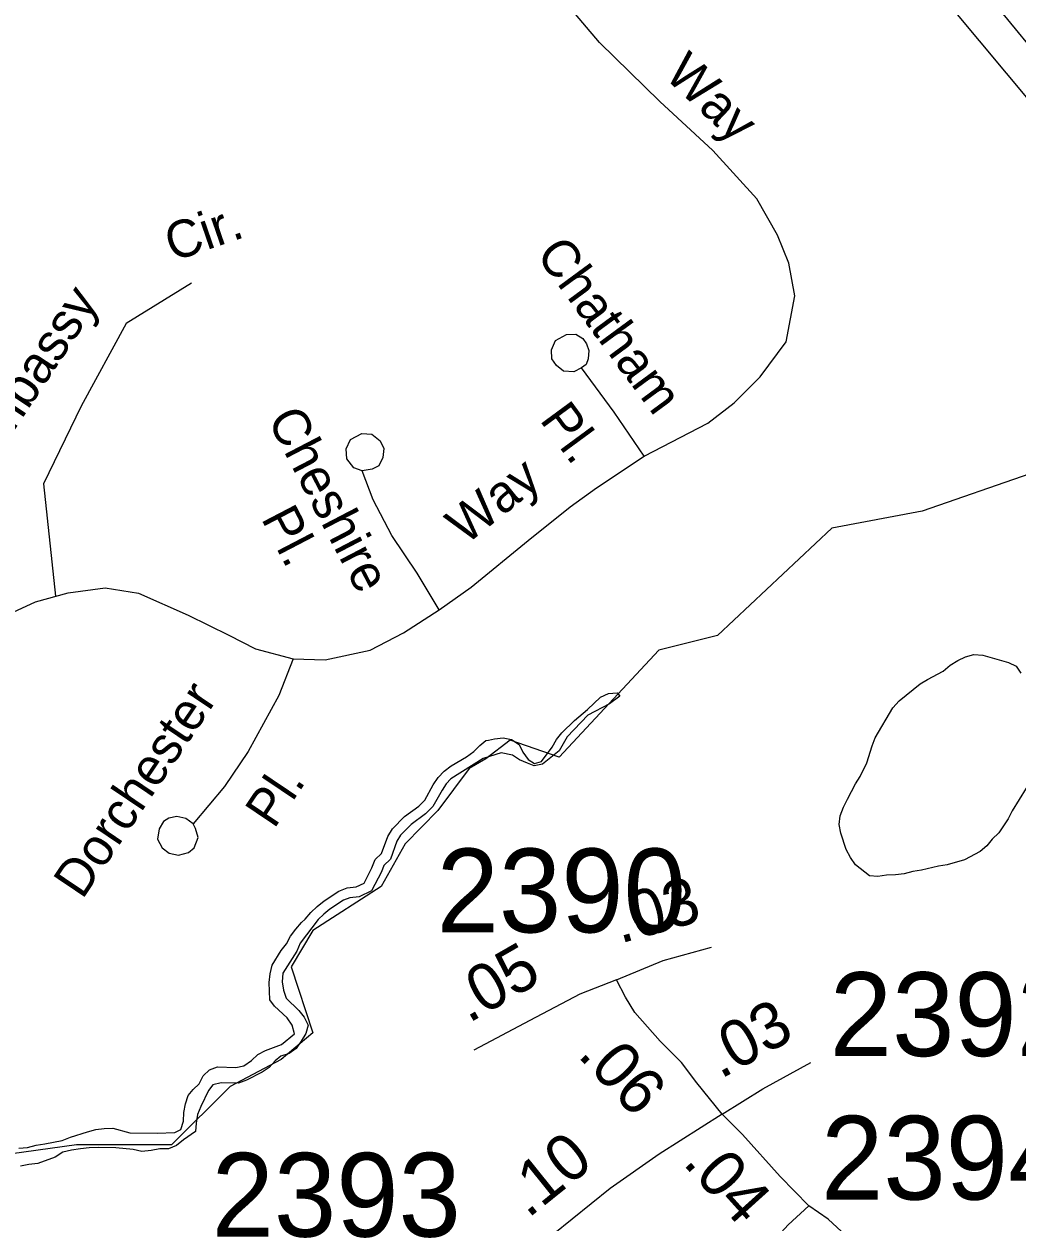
# Model space of a CAD drawing. Extents: x 698898 to 728312, y 20247 to 71559.
# Drawn here: x 709293 to 709826, y 45440 to 46083 of the extents above; entities that cross this region are included whole.
import ezdxf

# ---------------------------------------------------------------- set-up
doc = ezdxf.new("R2010")
doc.units = 0
for name, color, linetype in [('Old_Level_10', 7, 'Continuous'), ('Old_Level_17', 7, 'Continuous'), ('Old_Level_28', 7, 'Continuous'), ('Old_Level_32', 7, 'Continuous'), ('Old_Level_35', 7, 'Continuous'), ('Old_Level_48', 7, 'Continuous'), ('Old_Level_49', 7, 'Continuous'), ('Old_Level_60', 7, 'Continuous'), ('Old_Level_8', 7, 'Continuous')]:
    doc.layers.add(name, color=color, linetype=linetype)

msp = doc.modelspace()

# ---------------------------------------------------------------- linework, layer by layer
at = {"layer": 'Old_Level_28'}
for points in [[(709064.7165, 46990.09625), (709091.0165, 46950.603), (709111.80425, 46920.32125), (709143.57425, 46877.54675), (709180.381, 46833.76125), (709247.0785, 46753.573), (709325.7605, 46658.2645), (709387.841, 46578.7605), (709415.90625, 46548.04475), (709427.4725, 46534.5585), (709539.4005, 46399.45125), (709668.10625, 46241.47325), (709740.0145, 46157.01), (709790.0375, 46092.88025), (709880.70475, 45984.433), (709923.433, 45930.73075), (709963.5555, 45882.2425), (710008.36775, 45828.019), (710023.479, 45810.29225), (710093.824, 45730.521), (710165.403, 45639.1315)], [(710179.65075, 45651.21725), (710130.82025, 45707.58025), (710078.71275, 45774.83825), (710025.04225, 45835.83975), (709980.751, 45888.49925), (709889.042, 46004.24525), (709844.75025, 46056.905), (709588.3815, 46369.21125), (709523.24725, 46445.33275), (709376.82575, 46623.64475), (709255.9365, 46772.75975), (709135.0475, 46918.22475), (709102.3805, 46961.9735), (709064.7165, 46990.09625)]]:
    msp.add_lwpolyline(points, dxfattribs=at)
at = {"layer": 'Old_Level_32'}
for points in [[(709610.72775, 45570.14075), (709635.8595, 45580.52775), (709661.71675, 45587.67275)], [(709610.72775, 45570.14075), (709591.0595, 45562.487), (709564.28875, 45548.2735), (709534.198, 45532.33675)], [(709667.54725, 45497.97875), (709653.88875, 45514.92575), (709645.69375, 45525.8595), (709634.2205, 45537.33975), (709620.562, 45552.64675), (709615.64475, 45560.847), (709610.72775, 45570.14075)], [(709667.54725, 45497.97875), (709689.401, 45511.64575), (709715.079, 45525.8595)], [(709667.54725, 45497.97875), (709633.674, 45476.658), (709607.44975, 45458.07075), (709576.8545, 45433.47025), (709544.6205, 45408.8695), (709534.513, 45402.85575)], [(709713.98625, 45448.77725), (709698.68875, 45464.631), (709678.47425, 45487.045), (709667.54725, 45497.97875)], [(709658.639, 45393.317), (709679.44625, 45413.0695), (709702.921, 45438.69425), (709713.98625, 45448.77725)], [(709774.63025, 45401.216), (709764.24975, 45407.776), (709738.57175, 45428.55), (709724.36675, 45441.6705), (709713.98625, 45448.77725)]]:
    msp.add_lwpolyline(points, dxfattribs=at)
at = {"layer": 'Old_Level_35'}
for points in [[(709625.628, 45851.314), (709659.739, 45869.068), (709673.91, 45880.032), (709687.964, 45893.993), (709701.923, 45912.851), (709706.453, 45937.439), (709703.257, 45955.019), (709697.163, 45969.983), (709686.082, 45989.653), (709662.451, 46015.528), (709633.998, 46041.913), (709601.636, 46073.545), (709563.851, 46118.368), (709528.8, 46157.296), (709498.5, 46200.014), (709466.402, 46240.159), (709443.535, 46277.069), (709414.769, 46326.549), (709391.138, 46370.131), (709371.631, 46415.676)], [(709382.60725, 45944.27975), (709347.591, 45922.716), (709323.34925, 45878.24125), (709303.1475, 45836.46175), (709309.65725, 45776.203)], [(709592.039, 45898.803), (709587.919, 45896.74), (709582.402, 45897.122), (709578.584, 45900.072), (709576.045, 45903.573), (709575.851, 45908.467), (709578.055, 45913.456), (709584.029, 45916.693), (709588.923, 45916.886), (709592.714, 45914.635), (709594.63, 45911.71), (709595.975, 45908.062), (709595.545, 45903.743), (709594.465, 45900.7), (709592.039, 45898.803)], [(709625.628, 45851.314), (709609.483, 45875.084), (709592.039, 45898.803)], [(709474.182, 45843.525), (709469.816, 45845.153), (709465.927, 45849.901), (709465.714, 45855.295), (709468.017, 45860.288), (709473.987, 45863.625), (709479.405, 45863.239), (709483.845, 45859.713), (709485.813, 45855.489), (709485.403, 45850.671), (709483.176, 45846.282), (709479.552, 45844.338), (709474.182, 45843.525)], [(709515.545, 45768.933), (709532.669, 45781.115), (709563.391, 45806.138), (709585.888, 45824.133), (709600.088, 45834.398), (709625.628, 45851.314)], [(709515.545, 45768.933), (709503.764, 45788.575), (709490.162, 45808.744), (709480.203, 45827.858), (709474.182, 45843.525)], [(709034.705, 45836.454), (709036.697, 45816.426), (709042.385, 45796.543), (709051.65, 45779.804), (709071.392, 45758.676), (709090.992, 45741.145), (709113.276, 45731.622), (709144.004, 45726.134), (709169.597, 45726.546), (709189.073, 45727.316), (709219.201, 45737.01), (709246.78, 45747.904), (709279.639, 45764.408), (709298.8, 45773.169), (709316.313, 45778.063), (709336.314, 45780.754), (709354.138, 45777.758), (709380.812, 45766.008), (709402.645, 45755.267), (709416.94, 45747.929), (709437.256, 45742.63)], [(709437.256, 45742.63), (709454.383, 45742.107), (709478.588, 45747.265), (709496.426, 45756.573), (709515.545, 45768.933)], [(709437.256, 45742.63), (709429.537, 45722.818), (709413.015, 45692.854), (709400.354, 45674.047), (709383.445, 45653.872)], [(709383.445, 45653.872), (709379.627, 45656.822), (709374.786, 45657.831), (709370.514, 45657.062), (709367.589, 45655.145), (709365.238, 45651.351), (709364.257, 45645.81), (709366.847, 45641.011), (709370.661, 45638.161), (709375.603, 45637.156), (709381.049, 45638.571), (709383.951, 45641.087), (709386.131, 45646.675), (709384.738, 45651.522), (709383.445, 45653.872)]]:
    msp.add_lwpolyline(points, dxfattribs=at)
at = {"layer": 'Old_Level_48'}
for points in [[(710503.224, 46216.86775), (710197.73825, 45968.53325), (710195.0105, 46088.607), (710135.0045, 46031.29925), (710115.9115, 45903.0385), (709990.44425, 45788.4225), (709921.37425, 45879.48075), (709896.5185, 45863.77425), (709861.197, 45854.61225), (709837.6495, 45855.92125), (709832.774, 45841.911), (709774.85575, 45821.8905), (709726.45225, 45812.72825), (709664.967, 45755.13775), (709633.57, 45747.2845), (709579.93375, 45689.694), (709553.76975, 45698.85625), (709540.631, 45688.881), (709531.691, 45683.649), (709514.901, 45661.032), (709497.31, 45643.261), (709484.43525, 45620.32375)], [(709484.43525, 45620.32375), (709447.8055, 45596.764), (709436.03175, 45577.131), (709447.8055, 45541.7915), (709430.799, 45527.39375), (709403.32675, 45512.99625), (709371.92975, 45481.58325), (709320.91, 45481.58325), (709235.877, 45469.8035)]]:
    msp.add_lwpolyline(points, dxfattribs=at)
at = {"layer": 'Old_Level_49'}
for points in [[(710503.224, 46216.86775), (710197.73825, 45968.53325), (710195.0105, 46088.607), (710135.0045, 46031.29925), (710115.9115, 45903.0385), (709990.44425, 45788.4225), (709921.37425, 45879.48075), (709896.5185, 45863.77425), (709861.197, 45854.61225), (709837.6495, 45855.92125), (709832.774, 45841.911), (709774.85575, 45821.8905), (709726.45225, 45812.72825), (709664.967, 45755.13775), (709633.57, 45747.2845), (709579.93375, 45689.694), (709553.76975, 45698.85625), (709540.631, 45688.881), (709531.691, 45683.649), (709514.901, 45661.032), (709497.31, 45643.261), (709484.43525, 45620.32375)], [(709484.43525, 45620.32375), (709447.8055, 45596.764), (709436.03175, 45577.131), (709447.8055, 45541.7915), (709430.799, 45527.39375), (709403.32675, 45512.99625), (709371.92975, 45481.58325), (709320.91, 45481.58325), (709235.877, 45469.8035)]]:
    msp.add_lwpolyline(points, dxfattribs=at)
at = {"layer": 'Old_Level_60'}
for points in [[(709751.0795, 45625.63075), (709746.5835, 45626.03325), (709739.19225, 45631.87925), (709736.449, 45635.84175), (709734.163, 45640.10875), (709731.26725, 45648.9815), (709730.353, 45653.645), (709730.81025, 45658.278), (709732.639, 45662.85), (709734.7725, 45667.14775), (709739.19225, 45675.41075), (709741.6305, 45679.40075), (709745.13575, 45686.655), (709748.03125, 45695.799), (709749.70775, 45700.09975), (709759.1565, 45716.25425), (709762.5855, 45720.0915), (709773.787, 45729.14425), (709777.82575, 45731.549), (709786.20775, 45735.96875), (709789.86525, 45739.169), (709793.98, 45741.6075), (709798.09475, 45743.65275), (709802.59075, 45744.80775), (709807.39125, 45744.503), (709821.336, 45740.57425), (709825.29825, 45738.71175), (709827.96525, 45734.93525)], [(709335.7885, 45490.36325), (709340.3605, 45490.48525), (709349.5045, 45487.9585), (709364.21125, 45487.925), (709373.66, 45488.29075), (709376.8605, 45489.87575), (709378.30825, 45494.35925), (709378.46075, 45498.98625), (709379.375, 45503.68325), (709380.82275, 45508.01125), (709383.566, 45511.27575), (709386.69025, 45514.35125), (709388.82375, 45518.64575), (709392.17675, 45521.91025), (709396.59625, 45523.40375), (709406.35, 45523.099), (709410.7695, 45524.07725), (709414.808, 45526.8205), (709418.237, 45530.10925), (709422.352, 45532.243), (709430.9625, 45535.53475), (709437.89675, 45541.14625), (709436.60125, 45545.773), (709434.0105, 45549.7355), (709427.22875, 45556.048), (709424.714, 45559.5225), (709424.257, 45568.819), (709424.79025, 45573.455), (709425.93325, 45578.027), (709430.734, 45585.85425), (709433.55325, 45589.5455), (709435.76325, 45593.572), (709438.5825, 45597.382), (709441.6305, 45600.9755), (709443.688, 45602.74325), (709446.5835, 45606.3735), (709450.0125, 45609.60125), (709453.8225, 45612.5885), (709461.67125, 45617.8035), (709466.167, 45619.56825), (709471.04375, 45620.117), (709475.23475, 45622.1255), (709479.502, 45630.32775), (709481.1785, 45634.77475), (709484.68375, 45637.97525), (709487.96025, 45647.18325), (709490.47475, 45651.298), (709497.028, 45657.88475), (709504.572, 45663.4595), (709507.8485, 45666.724), (709512.4205, 45674.88975), (709515.01125, 45678.8825), (709518.21175, 45682.23525), (709522.02175, 45685.1005), (709530.25125, 45690.00775), (709534.21375, 45692.751), (709537.49025, 45695.95125), (709540.69075, 45698.664), (709541.98625, 45698.92325), (709545.339, 45699.5785), (709549.911, 45700.06625), (709554.483, 45699.27375), (709558.4455, 45696.5945), (709560.579, 45692.44625), (709563.32225, 45688.57225), (709566.675, 45686.4385), (709570.56125, 45687.3865), (709576.27625, 45695.098), (709578.56225, 45699.21275), (709581.45775, 45702.779), (709588.1635, 45709.3625), (709595.25, 45715.36725), (709602.18425, 45721.98125), (709606.4515, 45723.929), (709611.09975, 45724.33125), (709612.62375, 45722.45975), (709606.985, 45718.4425), (709595.32625, 45712.32525), (709584.3535, 45700.6665), (709580.01, 45693.21125), (709571.0945, 45685.94775), (709566.59875, 45685.18275), (709562.94125, 45686.52075), (709558.674, 45688.24), (709554.94025, 45690.916), (709548.84425, 45692.06525), (709539.243, 45689.008), (709521.86925, 45678.1205), (709519.35475, 45675.46575), (709517.145, 45672.058), (709512.192, 45663.33775), (709508.15325, 45659.31125), (709500.53325, 45653.645), (709494.8945, 45647.94525), (709492.91325, 45644.71425), (709489.408, 45634.89975), (709485.90275, 45631.6385)], [(709830.78475, 45673.17975), (709823.16475, 45660.86875), (709821.031, 45656.693), (709816.002, 45649.1005), (709812.49675, 45645.69275), (709809.67725, 45642.1235), (709806.01975, 45639.106), (709797.71375, 45634.5675), (709788.265, 45631.91275), (709783.693, 45631.21475), (709774.47275, 45629.01725), (709769.8245, 45628.2855), (709765.1765, 45627.15475), (709760.6045, 45626.60925), (709755.80375, 45626.45675), (709751.0795, 45625.63075)], [(709485.90275, 45631.6385), (709484.53125, 45628.13325), (709479.19725, 45617.956), (709472.56775, 45614.783), (709467.5385, 45614.20075), (709464.262, 45612.92675), (709456.94675, 45608.10475), (709453.594, 45605.459), (709450.62225, 45602.652), (709441.021, 45589.78925), (709439.116, 45585.5495), (709431.64825, 45573.81475), (709431.3435, 45569.15425), (709432.02925, 45564.64325), (709433.47725, 45560.315), (709440.18275, 45553.69775), (709443.07825, 45550.16525), (709445.212, 45545.837), (709443.99275, 45541.4175), (709441.55425, 45537.33625), (709438.81125, 45533.40125), (709435.00125, 45530.6305), (709430.50525, 45529.2255), (709427.5335, 45526.6345), (709424.333, 45523.19025), (709420.523, 45520.627), (709412.141, 45516.39325), (709407.79775, 45514.7475), (709398.50125, 45514.83575), (709394.0055, 45513.8025), (709391.7195, 45510.6935), (709387.60475, 45502.15925), (709385.852, 45497.831), (709385.09, 45493.2925), (709384.709, 45488.687), (709378.3845, 45484.26725), (709374.5745, 45481.18875), (709370.30725, 45479.4515), (709365.659, 45479.479), (709360.9345, 45478.50975), (709355.9815, 45478.0525), (709351.25725, 45479.11925), (709342.037, 45480.061), (709332.66425, 45480.241), (709327.63525, 45480), (709322.91075, 45479.4515), (709318.11, 45478.717), (709313.538, 45477.59525), (709309.347, 45474.971), (709300.127, 45471.52675), (709295.32625, 45470.978), (709290.8305, 45470.12775)], [(709289.916, 45479.78375), (709294.488, 45480.2135), (709299.13625, 45481.46), (709303.7845, 45482.06975), (709313.157, 45483.996), (709317.653, 45485.7), (709326.72075, 45488.568), (709331.2165, 45489.81475), (709335.7885, 45490.36325)]]:
    msp.add_lwpolyline(points, dxfattribs=at)

# ---------------------------------------------------------------- texts
at = {"layer": 'Old_Level_10'}
for s, height, rotation, p in [('Way', 19.999997, 316.60153056, (709635.82225, 46055.295)), ('Cir.', 20, 18.99684167, (709372.52925, 45955.69025)), ('Chatham', 20, 306.33240556, (709567.0665, 45959.69775)), ('Embassy', 20, 56.49801111, (709272.54225, 45842.504)), ('Pl.', 20, 306.33240556, (709569.155, 45870.84425)), ('Cheshire', 19.999997, 297.52094167, (709423.03875, 45871.2765)), ('Way', 20, 38.65576944, (709529.75025, 45803.279)), ('Pl.', 19.999997, 297.52094167, (709419.71675, 45818.0295)), ('Dorchester', 20, 56.05129167, (709323.9455, 45612.891)), ('Pl.', 20, 56.05129167, (709426.88225, 45650.77975))]:
    msp.add_text(s, height=height, rotation=rotation, dxfattribs=at).set_placement(p)
at = {"layer": 'Old_Level_17'}
for s, rotation, p in [('.03', 15.76056389, (709612.708, 45589.5795)), ('.05', 29.891625, (709531.3475, 45546.6395)), ('.03', 28.96621389, (709666.61475, 45516.66925)), ('.06', 312.99303611, (709589.3575, 45529.45925)), ('.10', 38.80148056, (709563.22625, 45441.75975)), ('.04', 312.04635, (709645.88825, 45471.6065))]:
    msp.add_text(s, height=25.000001, rotation=rotation, dxfattribs=at).set_placement(p)
at = {"layer": 'Old_Level_8'}
for s, p in [('2390', (709514.1925, 45595.66575)), ('2392', (709725.29675, 45529.23925)), ('2394', (709720.61425, 45452.185)), ('2393', (709393.37225, 45432.25725))]:
    msp.add_text(s, height=45, dxfattribs=at).set_placement(p)

doc.saveas('drawing.dxf')
